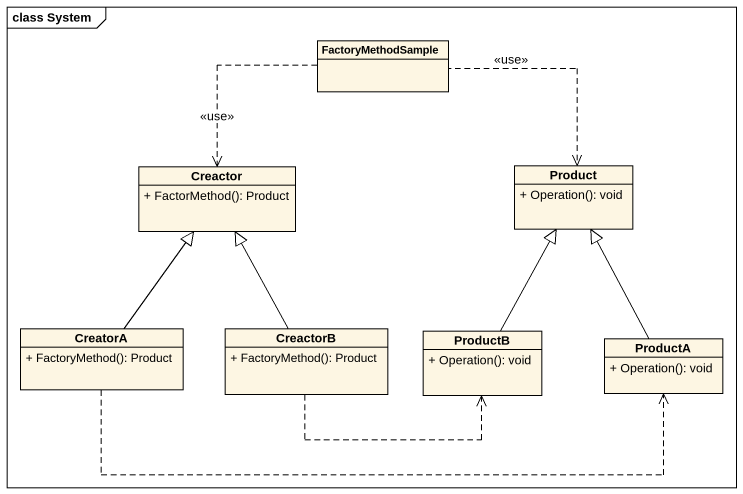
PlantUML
@startuml
mainframe class System
hide circle
hide empty members
skinparam classAttributeIconSize 0
class FactoryMethodSample
class Creactor {
  + FactorMethod(): Product
}
class Product {
  + Operation(): void
}
class CreatorA {
  + FactoryMethod(): Product
}
class CreactorB {
  + FactoryMethod(): Product
}
class ProductB {
  + Operation(): void
}
class ProductA {
  + Operation(): void
}
FactoryMethodSample ..> Creactor : <<use>>
FactoryMethodSample ..> Product : <<use>>
CreatorA -up-|> Creactor
CreatorA .right.> ProductA
CreactorB -up-|> Creactor
CreactorB .right.> ProductB
ProductB -up-|> Product
ProductA -up-|> Product
@enduml
